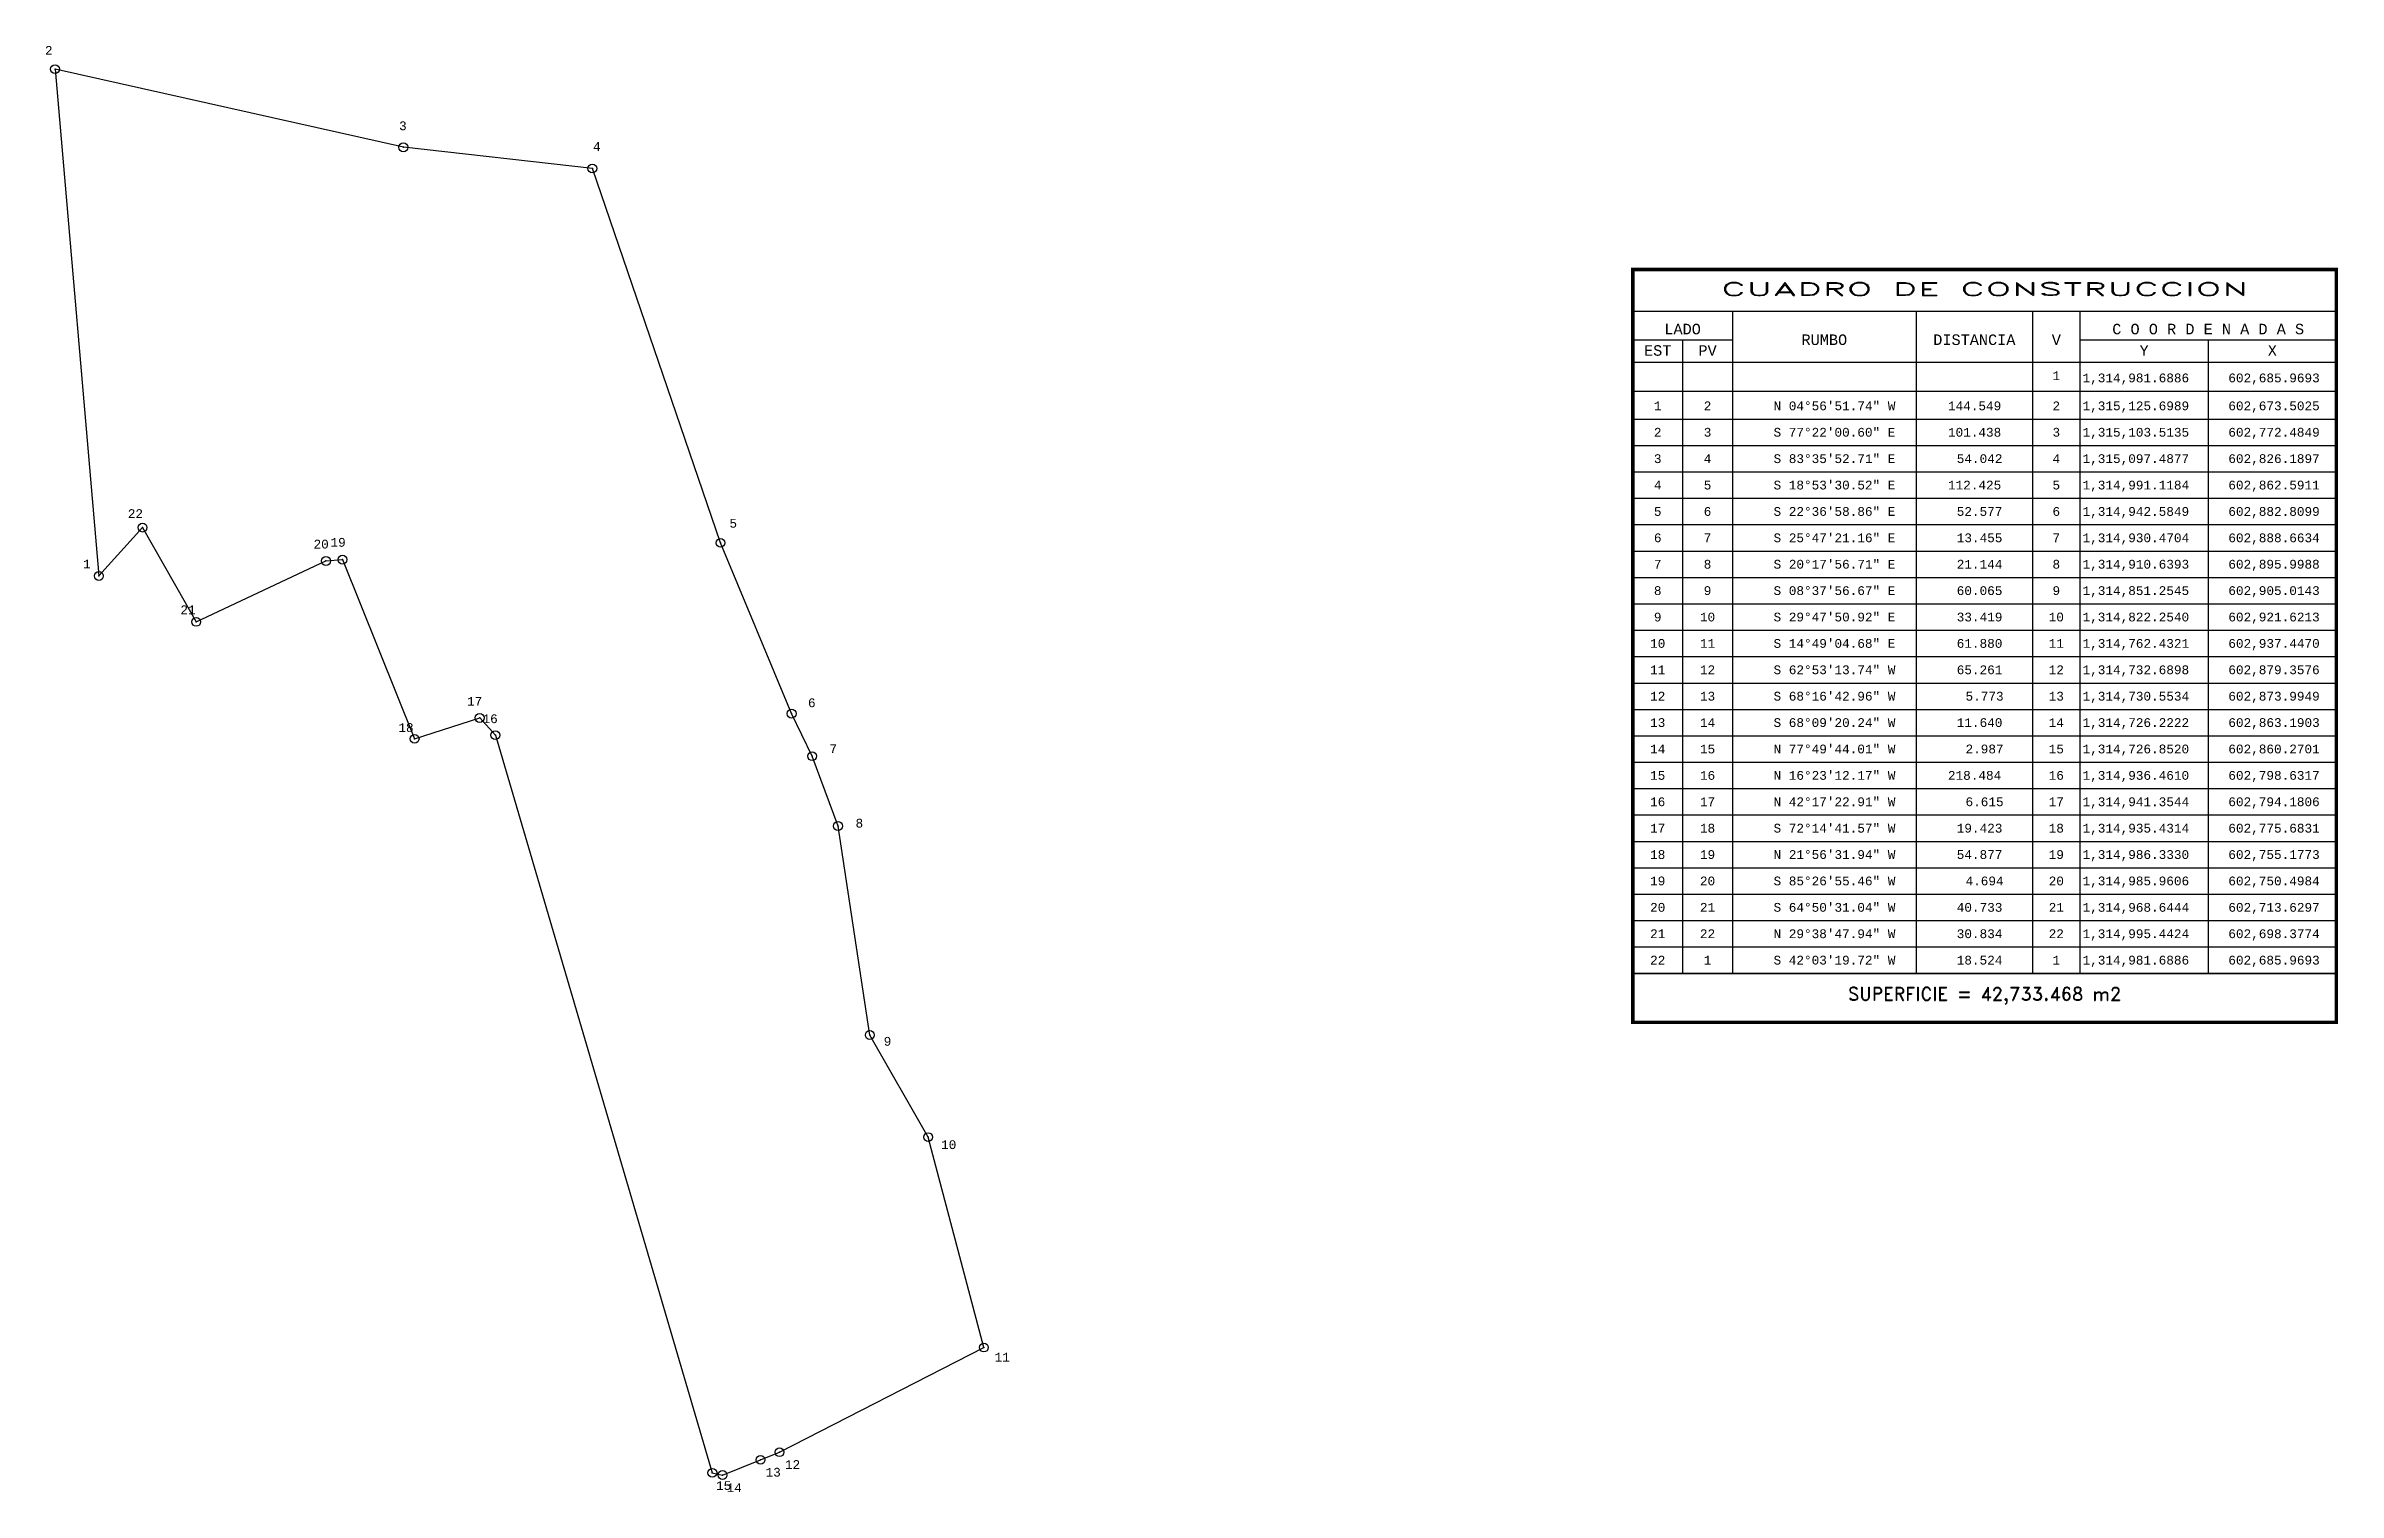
# Model space of a CAD drawing. Header units: millimetres. Extents: x 602671 to 603322, y 1314721 to 1315132.
import ezdxf
from ezdxf.enums import TextEntityAlignment as Align

# ---------------------------------------------------------------- set-up
doc = ezdxf.new("R2010")
doc.units = ezdxf.units.MM
doc.header["$PDMODE"] = 32
doc.header["$PDSIZE"] = 2.5
for name, color, linetype in [('CVL_CUADCON', 1, 'Continuous'), ('CVL_CUADCON_LIN', 8, 'Continuous'), ('CVL_CUADCON_TIT', 1, 'Continuous'), ('CVL_CUADCON_TX', 2, 'Continuous'), ('CVL_PUNTO', 2, 'Continuous'), ('CVL_PUNTO_NUM', 2, 'Continuous')]:
    doc.layers.add(name, color=color, linetype=linetype)
doc.styles.add('HUECA1', font='hueca1.shx')
doc.styles.add('MONOTXT4', font='monotxt4.shx')

msp = doc.modelspace()

# ---------------------------------------------------------------- linework, layer by layer
at = {"color": 7, "elevation": 396.29}
msp.add_lwpolyline([(602673.5, 1315125.7), (602685.97, 1314981.69), (602698.38, 1314995.44), (602713.63, 1314968.64), (602750.5, 1314985.96), (602755.18, 1314986.33), (602775.68, 1314935.43), (602794.18, 1314941.35), (602798.63, 1314936.46), (602860.27, 1314726.85), (602863.19, 1314726.22), (602873.99, 1314730.55), (602879.36, 1314732.69), (602937.45, 1314762.43), (602921.62, 1314822.25), (602905.01, 1314851.25), (602896, 1314910.64), (602888.66, 1314930.47), (602882.81, 1314942.58), (602862.59, 1314991.12), (602826.19, 1315097.49), (602772.48, 1315103.51), (602673.5, 1315125.7)], dxfattribs=at)
at = {"layer": 'CVL_CUADCON', "color": 1, "linetype": 'Continuous', "const_width": 1, "flags": 128}
msp.add_lwpolyline([(603121.84, 1315068.78), (603321.77, 1315068.78), (603321.77, 1314854.86), (603121.84, 1314854.86)], close=True, dxfattribs=at)
at = {"layer": 'CVL_CUADCON', "color": 1, "linetype": 'Continuous', "const_width": 0.375, "flags": 128}
for points in [[(603121.84, 1315056.9), (603321.77, 1315056.9)], [(603121.84, 1315042.36), (603321.77, 1315042.36)], [(603121.84, 1314868.78), (603321.77, 1314868.78)]]:
    msp.add_lwpolyline(points, dxfattribs=at)
at = {"layer": 'CVL_CUADCON_LIN', "color": 8, "linetype": 'Continuous'}
for p, q in [((603150.16, 1315056.9), (603150.16, 1314868.78)), ((603202.34, 1315056.9), (603202.34, 1314868.78)), ((603235.45, 1315056.9), (603235.45, 1314868.78)), ((603248.91, 1315056.9), (603248.91, 1314868.78)), ((603121.84, 1315048.83), (603150.16, 1315048.83)), ((603135.99, 1315048.83), (603135.99, 1314868.78)), ((603248.91, 1315048.83), (603321.77, 1315048.83)), ((603285.34, 1315048.83), (603285.34, 1314868.78)), ((603121.84, 1315034.22), (603321.77, 1315034.22)), ((603121.84, 1315026.28), (603321.77, 1315026.28)), ((603121.84, 1315018.78), (603321.77, 1315018.78)), ((603121.84, 1315011.28), (603321.77, 1315011.28)), ((603121.84, 1315003.78), (603321.77, 1315003.78)), ((603121.84, 1314996.28), (603321.77, 1314996.28)), ((603121.84, 1314988.78), (603321.77, 1314988.78)), ((603121.84, 1314981.28), (603321.77, 1314981.28)), ((603121.84, 1314973.78), (603321.77, 1314973.78)), ((603121.84, 1314966.28), (603321.77, 1314966.28)), ((603121.84, 1314958.78), (603321.77, 1314958.78)), ((603121.84, 1314951.28), (603321.77, 1314951.28)), ((603121.84, 1314943.78), (603321.77, 1314943.78)), ((603121.84, 1314936.28), (603321.77, 1314936.28)), ((603121.84, 1314928.78), (603321.77, 1314928.78)), ((603121.84, 1314921.28), (603321.77, 1314921.28)), ((603121.84, 1314913.78), (603321.77, 1314913.78)), ((603121.84, 1314906.28), (603321.77, 1314906.28)), ((603121.84, 1314898.78), (603321.77, 1314898.78)), ((603121.84, 1314891.28), (603321.77, 1314891.28)), ((603121.84, 1314883.78), (603321.77, 1314883.78)), ((603121.84, 1314876.28), (603321.77, 1314876.28)), ((603121.84, 1314868.78), (603321.77, 1314868.78))]:
    msp.add_line(p, q, dxfattribs=at)
at = {"layer": 'CVL_PUNTO', "color": 2}
for p in [(602673.5, 1315125.7), (602772.48, 1315103.51), (602826.19, 1315097.49), (602698.38, 1314995.44), (602862.59, 1314991.12), (602750.5, 1314985.96), (602755.18, 1314986.33), (602685.97, 1314981.69), (602713.63, 1314968.64), (602794.18, 1314941.35), (602882.81, 1314942.58), (602775.68, 1314935.43), (602798.63, 1314936.46), (602888.66, 1314930.47), (602896, 1314910.64), (602905.01, 1314851.25), (602921.62, 1314822.25), (602937.45, 1314762.43), (602873.99, 1314730.55), (602879.36, 1314732.69), (602860.27, 1314726.85), (602863.19, 1314726.22)]:
    msp.add_point(p, dxfattribs=at)

# ---------------------------------------------------------------- texts
at = {"layer": 'CVL_CUADCON_TIT', "color": 1, "style": 'HUECA1', "width": 1.758658}
msp.add_text('CUADRO DE CONSTRUCCION', height=3.75, dxfattribs=at).set_placement((603146.84, 1315061.35), (603296.77, 1315061.35), align=Align.FIT)
at = {"layer": 'CVL_CUADCON_TIT', "color": 1, "style": 'MONOTXT4'}
for s, p in [('LADO', (603135.99, 1315050.36)), ('C O O R D E N A D A S', (603285.34, 1315050.36)), ('EST', (603128.92, 1315044.27)), ('PV', (603143.09, 1315044.27)), ('Y', (603267.14, 1315044.27)), ('X', (603303.57, 1315044.27))]:
    msp.add_text(s, height=3, dxfattribs=at).set_placement(p, align=Align.CENTER)
at = {"layer": 'CVL_CUADCON_TIT', "color": 1}
for s, height, style, p in [('RUMBO', 3, 'MONOTXT4', (603176.27, 1315048.83)), ('DISTANCIA', 3, 'MONOTXT4', (603218.89, 1315048.83)), ('V', 3, 'MONOTXT4', (603242.19, 1315048.83)), ('SUPERFICIE = 42,733.468 m2', 3.75, 'HUECA1', (603221.81, 1314862.36))]:
    msp.add_text(s, height=height, dxfattribs=dict(at, style=style)).set_placement(p, align=Align.MIDDLE)
at = {"layer": 'CVL_CUADCON_TX', "color": 2, "style": 'MONOTXT4'}
for s, p in [('1', (603242.18, 1315037.35)), ('1', (603128.92, 1315028.78)), ('2', (603143.08, 1315028.78)), ('2', (603242.18, 1315028.78)), ('2', (603128.92, 1315021.28)), ('3', (603143.08, 1315021.28)), ('3', (603242.18, 1315021.28)), ('3', (603128.92, 1315013.78)), ('4', (603143.08, 1315013.78)), ('4', (603242.18, 1315013.78)), ('4', (603128.92, 1315006.28)), ('5', (603143.08, 1315006.28)), ('5', (603242.18, 1315006.28)), ('5', (603128.92, 1314998.78)), ('6', (603143.08, 1314998.78)), ('6', (603242.18, 1314998.78)), ('6', (603128.92, 1314991.28)), ('7', (603143.08, 1314991.28)), ('7', (603242.18, 1314991.28)), ('7', (603128.92, 1314983.78)), ('8', (603143.08, 1314983.78)), ('8', (603242.18, 1314983.78)), ('8', (603128.92, 1314976.28)), ('9', (603143.08, 1314976.28)), ('9', (603242.18, 1314976.28)), ('9', (603128.92, 1314968.78)), ('10', (603143.08, 1314968.78)), ('10', (603242.18, 1314968.78)), ('10', (603128.92, 1314961.28)), ('11', (603143.08, 1314961.28)), ('11', (603242.18, 1314961.28)), ('11', (603128.92, 1314953.78)), ('12', (603143.08, 1314953.78)), ('12', (603242.18, 1314953.78)), ('12', (603128.92, 1314946.28)), ('13', (603143.08, 1314946.28)), ('13', (603242.18, 1314946.28)), ('13', (603128.92, 1314938.78)), ('14', (603143.08, 1314938.78)), ('14', (603242.18, 1314938.78)), ('14', (603128.92, 1314931.28)), ('15', (603143.08, 1314931.28)), ('15', (603242.18, 1314931.28)), ('15', (603128.92, 1314923.78)), ('16', (603143.08, 1314923.78)), ('16', (603242.18, 1314923.78)), ('16', (603128.92, 1314916.28)), ('17', (603143.08, 1314916.28)), ('17', (603242.18, 1314916.28)), ('17', (603128.92, 1314908.78)), ('18', (603143.08, 1314908.78)), ('18', (603242.18, 1314908.78)), ('18', (603128.92, 1314901.28)), ('19', (603143.08, 1314901.28)), ('19', (603242.18, 1314901.28)), ('19', (603128.92, 1314893.78)), ('20', (603143.08, 1314893.78)), ('20', (603242.18, 1314893.78)), ('20', (603128.92, 1314886.28)), ('21', (603143.08, 1314886.28)), ('21', (603242.18, 1314886.28)), ('21', (603128.92, 1314878.78)), ('22', (603143.08, 1314878.78)), ('22', (603242.18, 1314878.78)), ('22', (603128.92, 1314871.28)), ('1', (603143.08, 1314871.28)), ('1', (603242.18, 1314871.28))]:
    msp.add_text(s, height=2.5, dxfattribs=at).set_placement(p, align=Align.CENTER)
for s, p in [('1,314,981.6886', (603249.64, 1315036.72)), ('602,685.9693', (603291.07, 1315036.72)), ('N 04%%d56\'51.74" W', (603161.84, 1315028.78)), ('144.549', (603211.39, 1315028.78)), ('1,315,125.6989', (603249.64, 1315028.78)), ('602,673.5025', (603291.07, 1315028.78)), ('S 77%%d22\'00.60" E', (603161.84, 1315021.28)), ('101.438', (603211.39, 1315021.28)), ('1,315,103.5135', (603249.64, 1315021.28)), ('602,772.4849', (603291.07, 1315021.28)), ('S 83%%d35\'52.71" E', (603161.84, 1315013.78)), ('54.042', (603213.89, 1315013.78)), ('1,315,097.4877', (603249.64, 1315013.78)), ('602,826.1897', (603291.07, 1315013.78)), ('S 18%%d53\'30.52" E', (603161.84, 1315006.28)), ('112.425', (603211.39, 1315006.28)), ('1,314,991.1184', (603249.64, 1315006.28)), ('602,862.5911', (603291.07, 1315006.28)), ('S 22%%d36\'58.86" E', (603161.84, 1314998.78)), ('52.577', (603213.89, 1314998.78)), ('1,314,942.5849', (603249.64, 1314998.78)), ('602,882.8099', (603291.07, 1314998.78)), ('S 25%%d47\'21.16" E', (603161.84, 1314991.28)), ('13.455', (603213.89, 1314991.28)), ('1,314,930.4704', (603249.64, 1314991.28)), ('602,888.6634', (603291.07, 1314991.28)), ('S 20%%d17\'56.71" E', (603161.84, 1314983.78)), ('21.144', (603213.89, 1314983.78)), ('1,314,910.6393', (603249.64, 1314983.78)), ('602,895.9988', (603291.07, 1314983.78)), ('S 08%%d37\'56.67" E', (603161.84, 1314976.28)), ('60.065', (603213.89, 1314976.28)), ('1,314,851.2545', (603249.64, 1314976.28)), ('602,905.0143', (603291.07, 1314976.28)), ('S 29%%d47\'50.92" E', (603161.84, 1314968.78)), ('33.419', (603213.89, 1314968.78)), ('1,314,822.2540', (603249.64, 1314968.78)), ('602,921.6213', (603291.07, 1314968.78)), ('S 14%%d49\'04.68" E', (603161.84, 1314961.28)), ('61.880', (603213.89, 1314961.28)), ('1,314,762.4321', (603249.64, 1314961.28)), ('602,937.4470', (603291.07, 1314961.28)), ('S 62%%d53\'13.74" W', (603161.84, 1314953.78)), ('65.261', (603213.89, 1314953.78)), ('1,314,732.6898', (603249.64, 1314953.78)), ('602,879.3576', (603291.07, 1314953.78)), ('S 68%%d16\'42.96" W', (603161.84, 1314946.28)), ('5.773', (603216.39, 1314946.28)), ('1,314,730.5534', (603249.64, 1314946.28)), ('602,873.9949', (603291.07, 1314946.28)), ('S 68%%d09\'20.24" W', (603161.84, 1314938.78)), ('11.640', (603213.89, 1314938.78)), ('1,314,726.2222', (603249.64, 1314938.78)), ('602,863.1903', (603291.07, 1314938.78)), ('N 77%%d49\'44.01" W', (603161.84, 1314931.28)), ('2.987', (603216.39, 1314931.28)), ('1,314,726.8520', (603249.64, 1314931.28)), ('602,860.2701', (603291.07, 1314931.28)), ('N 16%%d23\'12.17" W', (603161.84, 1314923.78)), ('218.484', (603211.39, 1314923.78)), ('1,314,936.4610', (603249.64, 1314923.78)), ('602,798.6317', (603291.07, 1314923.78)), ('N 42%%d17\'22.91" W', (603161.84, 1314916.28)), ('6.615', (603216.39, 1314916.28)), ('1,314,941.3544', (603249.64, 1314916.28)), ('602,794.1806', (603291.07, 1314916.28)), ('S 72%%d14\'41.57" W', (603161.84, 1314908.78)), ('19.423', (603213.89, 1314908.78)), ('1,314,935.4314', (603249.64, 1314908.78)), ('602,775.6831', (603291.07, 1314908.78)), ('N 21%%d56\'31.94" W', (603161.84, 1314901.28)), ('54.877', (603213.89, 1314901.28)), ('1,314,986.3330', (603249.64, 1314901.28)), ('602,755.1773', (603291.07, 1314901.28)), ('S 85%%d26\'55.46" W', (603161.84, 1314893.78)), ('4.694', (603216.39, 1314893.78)), ('1,314,985.9606', (603249.64, 1314893.78)), ('602,750.4984', (603291.07, 1314893.78)), ('S 64%%d50\'31.04" W', (603161.84, 1314886.28)), ('40.733', (603213.89, 1314886.28)), ('1,314,968.6444', (603249.64, 1314886.28)), ('602,713.6297', (603291.07, 1314886.28)), ('N 29%%d38\'47.94" W', (603161.84, 1314878.78)), ('30.834', (603213.89, 1314878.78)), ('1,314,995.4424', (603249.64, 1314878.78)), ('602,698.3774', (603291.07, 1314878.78)), ('S 42%%d03\'19.72" W', (603161.84, 1314871.28)), ('18.524', (603213.89, 1314871.28)), ('1,314,981.6886', (603249.64, 1314871.28)), ('602,685.9693', (603291.07, 1314871.28))]:
    msp.add_text(s, height=2.5, dxfattribs=at).set_placement(p)
at = {"layer": 'CVL_PUNTO_NUM', "color": 2, "style": 'MONOTXT4'}
for s, p in [('2', (602670.64, 1315129.8)), ('3', (602771.27, 1315108.36)), ('4', (602826.39, 1315102.48)), ('22', (602694.18, 1314998.16)), ('20', (602746.96, 1314989.5)), ('19', (602751.78, 1314990)), ('5', (602865.14, 1314995.42)), ('1', (602681.47, 1314983.86)), ('21', (602709.13, 1314970.83)), ('17', (602790.58, 1314944.83)), ('6', (602887.46, 1314944.41)), ('18', (602771.07, 1314937.35)), ('16', (602794.98, 1314939.88)), ('7', (602893.58, 1314931.38)), ('8', (602900.98, 1314910.2)), ('9', (602908.98, 1314848.21)), ('10', (602925.29, 1314818.85)), ('11', (602940.48, 1314758.46)), ('15', (602861.33, 1314721.97)), ('13', (602875.41, 1314725.76)), ('12', (602880.91, 1314727.94)), ('14', (602864.32, 1314721.35))]:
    msp.add_text(s, height=2.5, dxfattribs=at).set_placement(p)

doc.saveas('drawing.dxf')
